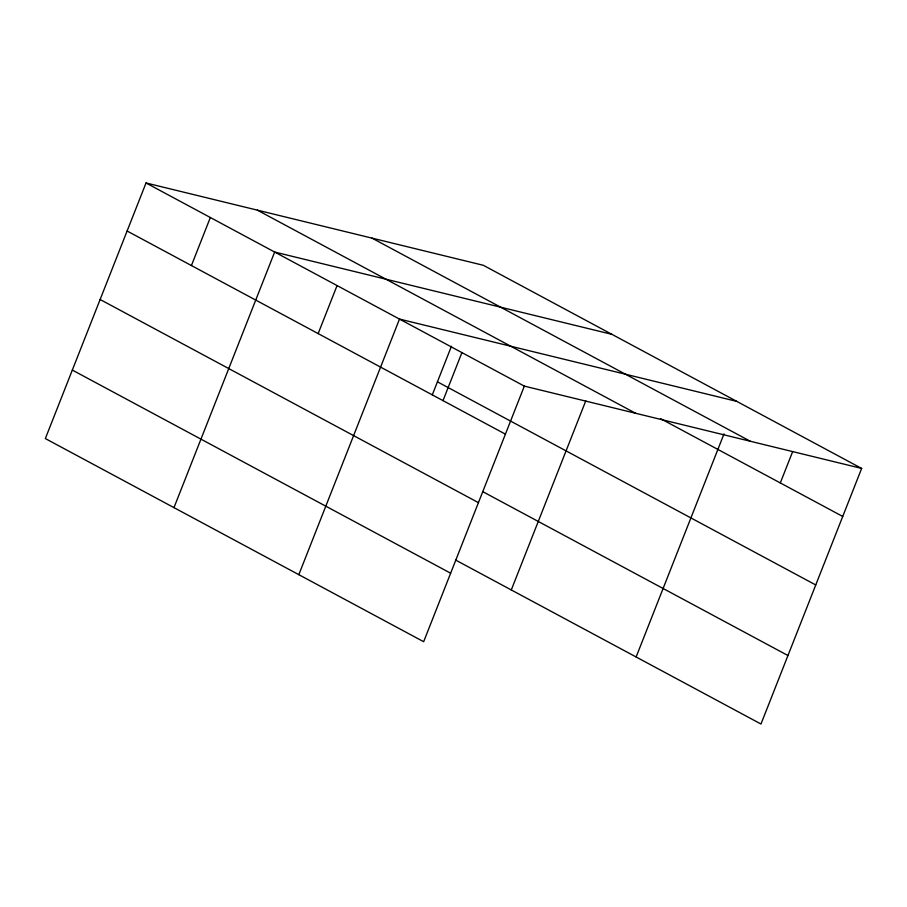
<?xml version="1.0" encoding="UTF-8"?>
<svg xmlns="http://www.w3.org/2000/svg" width="907" height="907" viewBox="0 0 907 907"><rect width="100%" height="100%" fill="white"/><g stroke="black" fill="none" stroke-linecap="round" stroke-linejoin="round"><path stroke-width="1.36" d="M861.65 468.431L483.34 265.298L146.027 182.976L45.35 438.569L423.66 641.702L524.337 386.121L861.65 468.431L760.973 724.024L455.631 560.061M191.422 265.547L210.345 217.51M173.974 507.637L274.651 252.044L611.964 334.354M318.153 333.595L337.075 285.569M298.822 574.675L399.499 319.083L736.801 401.393M432.288 394.885L451.448 346.247M443.001 400.633L461.924 352.596M511.287 589.947L585.786 400.826M636.124 656.985L724.024 433.852M780.303 482.943L792.582 451.788M372.029 238.133L750.338 441.267M660.455 418.592L842.728 516.457M257.339 210.141L635.648 413.286M146.027 182.976L524.337 386.121M437.435 381.813L815.744 584.958M127.105 231.013L505.426 434.147M482.615 491.571L787.956 655.523M100.133 299.503L478.442 502.648M72.333 370.079L450.643 573.213"/></g></svg>
